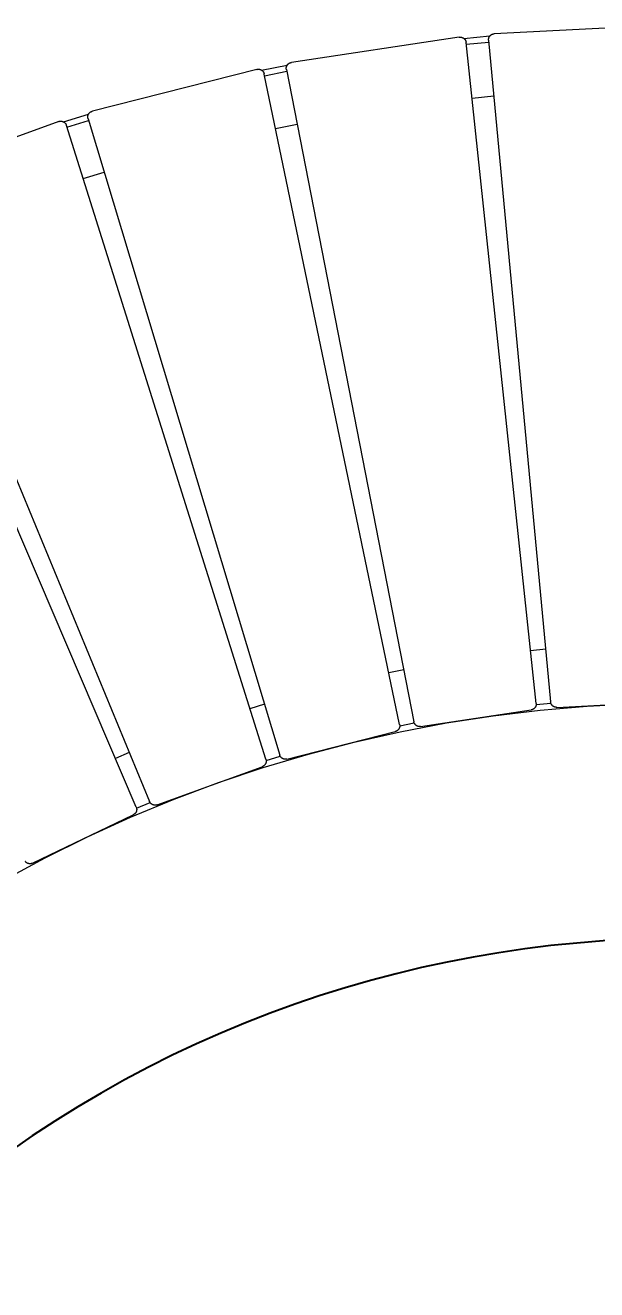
# Model space of a CAD drawing. Header units: millimetres. Extents: x -111 to 4919, y -143 to 3304.
# Drawn here: x 667 to 1047, y 1221 to 2063 of the extents above; entities that cross this region are included whole.
import ezdxf

# ---------------------------------------------------------------- set-up
doc = ezdxf.new("R2010")
doc.units = ezdxf.units.MM
doc.layers.add('ZANO_R', color=7, linetype='Continuous', lineweight=0)
doc.layers.add('ZANO_W', color=1, linetype='Continuous', lineweight=0)
doc.styles.add('Arial', font='arial.ttf')
doc.styles.get("Standard").update_dxf_attribs({"font": 'ARIALUNI.TTF'})
doc.dimstyles.new('pl i ang', dxfattribs={"dimtxt": 50, "dimasz": 50, "dimexe": 1.25, "dimexo": 0.625, "dimgap": 10, "dimtad": 1, "dimtoh": 1, "dimtxsty": 'Standard', "dimcen": 2.5, "dimclrd": 1, "dimclre": 1, "dimclrt": 1, "dimadec": 0, "dimazin": 0, "dimtfac": 1, "dimtmove": 0, "dimatfit": 3, "dimfxl": 1, "dimarcsym": 1})

# ---------------------------------------------------------------- blocks, each defined once
blk = doc.blocks.new('*D479')
at = {"layer": 'ZANO_W', "color": 1, "lineweight": -2}
for p, q in [((454.43, 1329.86), (562.95, 1221.33)), ((1752.67, 1329.86), (1644.14, 1221.33))]:
    blk.add_line(p, q, dxfattribs=at)
blk.add_arc((1103.55, 680.74), 774.52, 47.95937, 132.04063, dxfattribs=at)
at = {"layer": 'ZANO_W', "color": 1}
for points in [[(580.3, 1260.78), (589.48, 1251.11), (555.88, 1228.4)], [(1617.62, 1251.11), (1626.8, 1260.78), (1651.22, 1228.4)]]:
    blk.add_solid(points, dxfattribs=at)
at = {"layer": 'ZANO_W', "color": 1, "insert": (1103.55, 1485.93), "char_height": 40, "attachment_point": 5, "style": 'Arial'}
blk.add_mtext('90%%d', dxfattribs=at)

msp = doc.modelspace()

# ---------------------------------------------------------------- linework, layer by layer
at = {"layer": 'ZANO_R'}
for p, q in [((1091.83, 2063.16), (979.03, 2057.55)), ((955.71, 2055.22), (844.03, 2038.43)), ((955.71, 2055.22), (955.84, 2055.24)), ((955.84, 2055.24), (955.98, 2055.25)), ((955.98, 2055.25), (956.12, 2055.26)), ((956.12, 2055.26), (956.25, 2055.26)), ((956.25, 2055.26), (956.39, 2055.26)), ((956.39, 2055.26), (956.53, 2055.26)), ((956.53, 2055.26), (956.66, 2055.25)), ((956.66, 2055.25), (956.8, 2055.23)), ((956.8, 2055.23), (956.93, 2055.21)), ((956.93, 2055.21), (957.07, 2055.19)), ((957.07, 2055.19), (957.2, 2055.16)), ((957.2, 2055.16), (957.33, 2055.13)), ((957.33, 2055.13), (957.47, 2055.09)), ((957.47, 2055.09), (957.6, 2055.05)), ((957.6, 2055.05), (957.72, 2055)), ((957.72, 2055), (957.85, 2054.95)), ((957.85, 2054.95), (957.98, 2054.9)), ((957.98, 2054.9), (958.1, 2054.84)), ((958.1, 2054.84), (958.22, 2054.77)), ((958.22, 2054.77), (958.34, 2054.71)), ((958.34, 2054.71), (958.46, 2054.64)), ((958.46, 2054.64), (958.57, 2054.56)), ((958.57, 2054.56), (958.68, 2054.48)), ((958.68, 2054.48), (958.79, 2054.4)), ((958.79, 2054.4), (958.89, 2054.31)), ((958.81, 2054.38), (976.16, 2056.11)), ((958.89, 2054.31), (959, 2054.22)), ((959, 2054.22), (959.1, 2054.13)), ((959.1, 2054.13), (959.19, 2054.03)), ((975.26, 2054.03), (975.28, 2054.17)), ((975.28, 2054.17), (975.3, 2054.3)), ((975.3, 2054.3), (975.33, 2054.44)), ((975.33, 2054.44), (975.36, 2054.57)), ((975.36, 2054.57), (975.4, 2054.7)), ((975.4, 2054.7), (975.44, 2054.83)), ((975.44, 2054.83), (975.49, 2054.96)), ((975.49, 2054.96), (975.54, 2055.09)), ((975.54, 2055.09), (975.59, 2055.21)), ((975.59, 2055.21), (975.65, 2055.34)), ((975.65, 2055.34), (975.71, 2055.46)), ((975.71, 2055.46), (975.78, 2055.58)), ((975.78, 2055.58), (975.85, 2055.69)), ((975.85, 2055.69), (975.93, 2055.81)), ((975.93, 2055.81), (976.01, 2055.92)), ((976.01, 2055.92), (976.09, 2056.03)), ((976.09, 2056.03), (976.18, 2056.13)), ((976.18, 2056.13), (976.27, 2056.24)), ((976.27, 2056.24), (976.36, 2056.34)), ((976.36, 2056.34), (976.46, 2056.43)), ((976.46, 2056.43), (976.56, 2056.53)), ((976.56, 2056.53), (976.66, 2056.61)), ((976.66, 2056.61), (976.76, 2056.7)), ((976.76, 2056.7), (976.87, 2056.78)), ((976.87, 2056.78), (976.99, 2056.86)), ((976.99, 2056.86), (977.1, 2056.94)), ((977.1, 2056.94), (977.22, 2057.01)), ((977.22, 2057.01), (977.34, 2057.07)), ((977.34, 2057.07), (977.46, 2057.14)), ((977.46, 2057.14), (977.58, 2057.2)), ((977.58, 2057.2), (977.71, 2057.25)), ((977.71, 2057.25), (977.83, 2057.3)), ((977.83, 2057.3), (977.96, 2057.35)), ((977.96, 2057.35), (978.09, 2057.39)), ((978.09, 2057.39), (978.22, 2057.42)), ((978.22, 2057.42), (978.36, 2057.45)), ((978.36, 2057.45), (978.49, 2057.48)), ((978.49, 2057.48), (978.62, 2057.51)), ((978.62, 2057.51), (978.76, 2057.52)), ((978.76, 2057.52), (978.9, 2057.54)), ((978.9, 2057.54), (979.03, 2057.55)), ((959.19, 2054.03), (959.29, 2053.93)), ((959.29, 2053.93), (959.37, 2053.83)), ((959.37, 2053.83), (959.46, 2053.72)), ((959.46, 2053.72), (959.54, 2053.61)), ((959.54, 2053.61), (959.62, 2053.5)), ((959.62, 2053.5), (959.7, 2053.38)), ((959.7, 2053.38), (959.77, 2053.27)), ((959.77, 2053.27), (959.83, 2053.15)), ((959.83, 2053.15), (959.89, 2053.03)), ((959.89, 2053.03), (959.95, 2052.9)), ((959.95, 2052.9), (960.01, 2052.78)), ((960.01, 2052.78), (960.06, 2052.65)), ((960.06, 2052.65), (960.1, 2052.52)), ((960.1, 2052.52), (960.14, 2052.39)), ((960.14, 2052.39), (960.18, 2052.26)), ((960.18, 2052.26), (960.21, 2052.13)), ((960.21, 2052.13), (960.24, 2051.99)), ((960.24, 2051.99), (960.26, 2051.86)), ((960.27, 2051.77), (960.26, 2051.86)), ((960.28, 2051.69), (960.27, 2051.77)), ((1006.91, 1611.73), (960.28, 2051.69)), ((960.4, 2050.53), (975.36, 2052.02)), ((975.23, 2053.63), (975.24, 2053.76)), ((975.23, 2053.49), (975.23, 2053.63)), ((975.24, 2053.35), (975.23, 2053.49)), ((975.24, 2053.76), (975.25, 2053.9)), ((975.24, 2053.27), (975.24, 2053.35)), ((975.25, 2053.18), (975.24, 2053.27)), ((975.25, 2053.9), (975.26, 2054.03)), ((975.25, 2053.18), (1016.5, 1612.69)), ((841.66, 2037.17), (841.76, 2037.27)), ((841.76, 2037.27), (841.85, 2037.36)), ((841.85, 2037.36), (841.95, 2037.45)), ((841.95, 2037.45), (842.06, 2037.54)), ((842.06, 2037.54), (842.16, 2037.63)), ((842.16, 2037.63), (842.27, 2037.71)), ((842.27, 2037.71), (842.39, 2037.79)), ((842.39, 2037.79), (842.5, 2037.86)), ((842.5, 2037.86), (842.62, 2037.93)), ((842.62, 2037.93), (842.74, 2038)), ((842.74, 2038), (842.86, 2038.06)), ((842.86, 2038.06), (842.98, 2038.12)), ((842.98, 2038.12), (843.11, 2038.17)), ((843.11, 2038.17), (843.23, 2038.22)), ((843.23, 2038.22), (843.36, 2038.27)), ((843.36, 2038.27), (843.49, 2038.31)), ((843.49, 2038.31), (843.63, 2038.35)), ((843.63, 2038.35), (843.76, 2038.38)), ((843.76, 2038.38), (843.89, 2038.41)), ((843.89, 2038.41), (844.03, 2038.43)), ((821.05, 2033.8), (711.59, 2006)), ((821.05, 2033.8), (821.18, 2033.83)), ((821.18, 2033.83), (821.32, 2033.85)), ((821.32, 2033.85), (821.45, 2033.88)), ((821.45, 2033.88), (821.59, 2033.89)), ((821.59, 2033.89), (821.72, 2033.91)), ((821.72, 2033.91), (821.86, 2033.91)), ((821.86, 2033.91), (822, 2033.92)), ((822, 2033.92), (822.13, 2033.92)), ((822.13, 2033.92), (822.27, 2033.91)), ((822.27, 2033.91), (822.41, 2033.9)), ((822.41, 2033.9), (822.54, 2033.89)), ((822.54, 2033.89), (822.68, 2033.87)), ((822.68, 2033.87), (822.81, 2033.84)), ((822.81, 2033.84), (822.94, 2033.81)), ((822.94, 2033.81), (823.08, 2033.78)), ((823.08, 2033.78), (823.21, 2033.74)), ((823.21, 2033.74), (823.34, 2033.7)), ((823.34, 2033.7), (823.47, 2033.65)), ((823.47, 2033.65), (823.59, 2033.6)), ((823.59, 2033.6), (823.72, 2033.55)), ((823.72, 2033.55), (823.84, 2033.49)), ((823.84, 2033.49), (823.96, 2033.42)), ((823.96, 2033.42), (824.08, 2033.36)), ((824.08, 2033.36), (824.2, 2033.28)), ((824.2, 2033.28), (824.31, 2033.21)), ((824.22, 2033.27), (841.31, 2036.72)), ((824.31, 2033.21), (824.42, 2033.13)), ((824.42, 2033.13), (824.53, 2033.05)), ((824.53, 2033.05), (824.63, 2032.96)), ((824.63, 2032.96), (824.74, 2032.87)), ((824.74, 2032.87), (824.84, 2032.77)), ((824.84, 2032.77), (824.93, 2032.68)), ((824.93, 2032.68), (825.02, 2032.58)), ((825.02, 2032.58), (825.11, 2032.47)), ((825.11, 2032.47), (825.2, 2032.37)), ((825.2, 2032.37), (825.28, 2032.26)), ((825.28, 2032.26), (825.36, 2032.14)), ((825.36, 2032.14), (825.43, 2032.03)), ((825.43, 2032.03), (825.5, 2031.91)), ((825.5, 2031.91), (825.57, 2031.79)), ((825.57, 2031.79), (825.63, 2031.67)), ((825.63, 2031.67), (825.69, 2031.55)), ((825.69, 2031.55), (825.74, 2031.42)), ((825.74, 2031.42), (825.79, 2031.29)), ((825.79, 2031.29), (825.84, 2031.17)), ((825.84, 2031.17), (825.88, 2031.03)), ((825.88, 2031.03), (825.91, 2030.9)), ((825.93, 2030.82), (825.91, 2030.9)), ((825.95, 2030.73), (825.93, 2030.82)), ((916.05, 1597.58), (825.95, 2030.73)), ((826.19, 2029.59), (840.92, 2032.56)), ((840.62, 2034.56), (840.63, 2034.7)), ((840.62, 2034.42), (840.62, 2034.56)), ((840.63, 2034.29), (840.62, 2034.42)), ((840.63, 2034.7), (840.64, 2034.83)), ((840.63, 2034.15), (840.63, 2034.29)), ((840.65, 2034.01), (840.63, 2034.15)), ((840.64, 2034.83), (840.65, 2034.97)), ((840.65, 2034.97), (840.67, 2035.1)), ((840.67, 2033.88), (840.65, 2034.01)), ((840.67, 2035.1), (840.7, 2035.24)), ((840.68, 2033.79), (840.67, 2033.88)), ((840.7, 2033.71), (840.68, 2033.79)), ((840.7, 2035.24), (840.72, 2035.37)), ((840.7, 2033.71), (925.49, 1599.49)), ((840.72, 2035.37), (840.76, 2035.5)), ((840.76, 2035.5), (840.79, 2035.63)), ((840.79, 2035.63), (840.84, 2035.76)), ((840.84, 2035.76), (840.88, 2035.89)), ((840.88, 2035.89), (840.93, 2036.02)), ((840.93, 2036.02), (840.99, 2036.14)), ((840.99, 2036.14), (841.05, 2036.27)), ((841.05, 2036.27), (841.11, 2036.39)), ((841.11, 2036.39), (841.18, 2036.51)), ((841.18, 2036.51), (841.25, 2036.62)), ((841.25, 2036.62), (841.32, 2036.74)), ((841.32, 2036.74), (841.4, 2036.85)), ((841.4, 2036.85), (841.49, 2036.96)), ((841.49, 2036.96), (841.57, 2037.06)), ((841.57, 2037.06), (841.66, 2037.17)), ((964.2, 2014.73), (978.71, 2016.18)), ((692.39, 1998.9), (709.05, 2004.02)), ((708.84, 2003.55), (708.89, 2003.68)), ((708.89, 2003.68), (708.94, 2003.8)), ((708.94, 2003.8), (709, 2003.92)), ((709, 2003.92), (709.07, 2004.05)), ((709.07, 2004.05), (709.13, 2004.16)), ((709.13, 2004.16), (709.21, 2004.28)), ((709.21, 2004.28), (709.28, 2004.39)), ((709.28, 2004.39), (709.36, 2004.5)), ((709.36, 2004.5), (709.45, 2004.61)), ((709.45, 2004.61), (709.53, 2004.72)), ((709.53, 2004.72), (709.62, 2004.82)), ((709.62, 2004.82), (709.72, 2004.92)), ((709.72, 2004.92), (709.81, 2005.02)), ((709.81, 2005.02), (709.91, 2005.11)), ((709.91, 2005.11), (710.02, 2005.2)), ((710.02, 2005.2), (710.12, 2005.28)), ((710.12, 2005.28), (710.23, 2005.36)), ((710.23, 2005.36), (710.35, 2005.44)), ((710.35, 2005.44), (710.46, 2005.52)), ((710.46, 2005.52), (710.58, 2005.59)), ((710.58, 2005.59), (710.7, 2005.65)), ((710.7, 2005.65), (710.82, 2005.71)), ((710.82, 2005.71), (710.94, 2005.77)), ((710.94, 2005.77), (711.07, 2005.83)), ((711.07, 2005.83), (711.2, 2005.87)), ((711.2, 2005.87), (711.33, 2005.92)), ((711.33, 2005.92), (711.46, 2005.96)), ((711.46, 2005.96), (711.59, 2006)), ((689.19, 1999.1), (583.03, 1960.57)), ((689.19, 1999.1), (689.31, 1999.15)), ((689.31, 1999.15), (689.45, 1999.19)), ((689.45, 1999.19), (689.58, 1999.22)), ((689.58, 1999.22), (689.71, 1999.25)), ((689.71, 1999.25), (689.84, 1999.28)), ((689.84, 1999.28), (689.98, 1999.3)), ((689.98, 1999.3), (690.11, 1999.32)), ((690.11, 1999.32), (690.25, 1999.33)), ((690.25, 1999.33), (690.39, 1999.34)), ((690.39, 1999.34), (690.52, 1999.34)), ((690.52, 1999.34), (690.66, 1999.34)), ((690.66, 1999.34), (690.8, 1999.34)), ((690.8, 1999.34), (690.93, 1999.33)), ((690.93, 1999.33), (691.07, 1999.31)), ((691.07, 1999.31), (691.2, 1999.29)), ((691.2, 1999.29), (691.34, 1999.27)), ((691.34, 1999.27), (691.47, 1999.24)), ((691.47, 1999.24), (691.6, 1999.2)), ((691.6, 1999.2), (691.73, 1999.16)), ((691.73, 1999.16), (691.86, 1999.12)), ((691.86, 1999.12), (691.99, 1999.07)), ((691.99, 1999.07), (692.12, 1999.02)), ((692.12, 1999.02), (692.24, 1998.97)), ((692.24, 1998.97), (692.37, 1998.91)), ((692.37, 1998.91), (692.49, 1998.84)), ((692.49, 1998.84), (692.61, 1998.78)), ((692.61, 1998.78), (692.72, 1998.7)), ((692.72, 1998.7), (692.84, 1998.63)), ((692.84, 1998.63), (692.95, 1998.55)), ((692.95, 1998.55), (693.05, 1998.46)), ((693.05, 1998.46), (693.16, 1998.38)), ((693.16, 1998.38), (693.26, 1998.29)), ((693.26, 1998.29), (693.36, 1998.19)), ((693.36, 1998.19), (693.46, 1998.09)), ((693.46, 1998.09), (693.55, 1997.99)), ((693.55, 1997.99), (693.64, 1997.89)), ((693.64, 1997.89), (693.72, 1997.78)), ((693.72, 1997.78), (693.8, 1997.67)), ((693.8, 1997.67), (693.88, 1997.56)), ((693.88, 1997.56), (693.95, 1997.44)), ((693.95, 1997.44), (694.02, 1997.33)), ((694.02, 1997.33), (694.09, 1997.21)), ((694.09, 1997.21), (694.15, 1997.09)), ((694.15, 1997.09), (694.21, 1996.96)), ((694.21, 1996.96), (694.26, 1996.84)), ((694.26, 1996.84), (694.31, 1996.71)), ((694.34, 1996.63), (694.31, 1996.71)), ((694.37, 1996.54), (694.34, 1996.63)), ((827.04, 1574.48), (694.37, 1996.54)), ((694.72, 1995.43), (709.08, 1999.85)), ((708.57, 2002.22), (708.58, 2002.35)), ((708.57, 2002.08), (708.57, 2002.22)), ((708.58, 2001.94), (708.57, 2002.08)), ((708.58, 2002.35), (708.59, 2002.49)), ((708.58, 2001.81), (708.58, 2001.94)), ((708.6, 2001.67), (708.58, 2001.81)), ((708.59, 2002.49), (708.6, 2002.62)), ((708.6, 2002.62), (708.62, 2002.76)), ((708.62, 2001.54), (708.6, 2001.67)), ((708.62, 2002.76), (708.65, 2002.89)), ((708.64, 2001.4), (708.62, 2001.54)), ((708.66, 2001.27), (708.64, 2001.4)), ((708.65, 2002.89), (708.68, 2003.03)), ((708.7, 2001.13), (708.66, 2001.27)), ((708.68, 2003.03), (708.71, 2003.16)), ((708.72, 2001.05), (708.7, 2001.13)), ((708.71, 2003.16), (708.75, 2003.29)), ((708.74, 2000.97), (708.72, 2001.05)), ((708.74, 2000.97), (836.25, 1577.32)), ((708.75, 2003.29), (708.79, 2003.42)), ((708.79, 2003.42), (708.84, 2003.55)), ((833.52, 1994.35), (847.82, 1997.23)), ((705.51, 1961.09), (719.45, 1965.38)), ((580.69, 1955.28), (749.64, 1546.39)), ((740.76, 1542.66), (566.83, 1949.45)), ((1013.21, 1647.79), (1003.2, 1646.79)), ((918.73, 1634.09), (908.87, 1632.1)), ((826.09, 1611.08), (816.46, 1608.12)), ((1005.08, 1607.93), (1004.96, 1607.86)), ((1005.19, 1608.01), (1005.08, 1607.93)), ((1005.31, 1608.09), (1005.19, 1608.01)), ((1005.42, 1608.17), (1005.31, 1608.09)), ((1005.52, 1608.26), (1005.42, 1608.17)), ((1005.63, 1608.35), (1005.52, 1608.26)), ((1005.73, 1608.45), (1005.63, 1608.35)), ((1005.83, 1608.54), (1005.73, 1608.45)), ((1005.92, 1608.65), (1005.83, 1608.54)), ((1006.01, 1608.75), (1005.92, 1608.65)), ((1006.1, 1608.86), (1006.01, 1608.75)), ((1006.18, 1608.97), (1006.1, 1608.86)), ((1006.26, 1609.09), (1006.18, 1608.97)), ((1006.34, 1609.2), (1006.26, 1609.09)), ((1006.41, 1609.32), (1006.34, 1609.2)), ((1006.47, 1609.44), (1006.41, 1609.32)), ((1006.54, 1609.57), (1006.47, 1609.44)), ((1006.59, 1609.69), (1006.54, 1609.57)), ((1006.65, 1609.82), (1006.59, 1609.69)), ((1006.7, 1609.95), (1006.65, 1609.82)), ((1006.74, 1610.08), (1006.7, 1609.95)), ((1006.78, 1610.22), (1006.74, 1610.08)), ((1006.82, 1610.35), (1006.78, 1610.22)), ((1006.85, 1610.49), (1006.82, 1610.35)), ((1006.87, 1610.62), (1006.85, 1610.49)), ((1006.9, 1610.76), (1006.87, 1610.62)), ((1006.91, 1610.9), (1006.9, 1610.76)), ((1006.91, 1611.73), (1006.92, 1611.59)), ((1006.92, 1611.03), (1006.91, 1610.9)), ((1006.92, 1610.98), (1016.64, 1611.95)), ((1006.92, 1611.59), (1006.93, 1611.45)), ((1006.93, 1611.17), (1006.92, 1611.03)), ((1006.93, 1611.45), (1006.93, 1611.31)), ((1006.93, 1611.31), (1006.93, 1611.17)), ((1009.47, 1607.23), (1040.77, 1609.9)), ((1016.51, 1612.55), (1016.5, 1612.69)), ((1016.53, 1612.41), (1016.51, 1612.55)), ((1016.56, 1612.27), (1016.53, 1612.41)), ((1016.59, 1612.14), (1016.56, 1612.27)), ((1016.62, 1612), (1016.59, 1612.14)), ((1016.66, 1611.87), (1016.62, 1612)), ((1016.71, 1611.74), (1016.66, 1611.87)), ((1016.75, 1611.61), (1016.71, 1611.74)), ((1016.81, 1611.48), (1016.75, 1611.61)), ((1016.86, 1611.35), (1016.81, 1611.48)), ((1016.93, 1611.23), (1016.86, 1611.35)), ((1016.99, 1611.11), (1016.93, 1611.23)), ((1017.06, 1610.99), (1016.99, 1611.11)), ((1017.13, 1610.87), (1017.06, 1610.99)), ((1017.21, 1610.75), (1017.13, 1610.87)), ((1017.29, 1610.64), (1017.21, 1610.75)), ((1017.38, 1610.53), (1017.29, 1610.64)), ((1017.47, 1610.43), (1017.38, 1610.53)), ((1017.56, 1610.32), (1017.47, 1610.43)), ((1017.66, 1610.22), (1017.56, 1610.32)), ((1017.76, 1610.13), (1017.66, 1610.22)), ((1017.86, 1610.03), (1017.76, 1610.13)), ((1017.97, 1609.95), (1017.86, 1610.03)), ((1018.08, 1609.86), (1017.97, 1609.95)), ((1018.19, 1609.78), (1018.08, 1609.86)), ((1018.31, 1609.7), (1018.19, 1609.78)), ((1018.42, 1609.63), (1018.31, 1609.7)), ((1018.54, 1609.56), (1018.42, 1609.63)), ((1018.67, 1609.49), (1018.54, 1609.56)), ((1018.79, 1609.43), (1018.67, 1609.49)), ((1018.92, 1609.38), (1018.79, 1609.43)), ((1019.05, 1609.32), (1018.92, 1609.38)), ((1019.18, 1609.28), (1019.05, 1609.32)), ((1019.31, 1609.23), (1019.18, 1609.28)), ((1019.44, 1609.2), (1019.31, 1609.23)), ((1019.58, 1609.16), (1019.44, 1609.2)), ((1019.71, 1609.13), (1019.58, 1609.16)), ((1019.85, 1609.11), (1019.71, 1609.13)), ((1019.99, 1609.09), (1019.85, 1609.11)), ((1020.13, 1609.07), (1019.99, 1609.09)), ((1020.26, 1609.06), (1020.13, 1609.07)), ((1020.4, 1609.06), (1020.26, 1609.06)), ((1020.54, 1609.06), (1020.4, 1609.06)), ((1020.68, 1609.06), (1020.54, 1609.06)), ((1020.68, 1609.06), (1094.93, 1612.76)), ((1040.77, 1609.9), (1072.14, 1611.51)), ((925.52, 1599.35), (925.49, 1599.49)), ((930.01, 1596.3), (1003.53, 1607.35)), ((947.23, 1598.67), (978.28, 1603.48)), ((978.28, 1603.48), (1009.47, 1607.23)), ((1003.67, 1607.37), (1003.53, 1607.35)), ((1003.8, 1607.4), (1003.67, 1607.37)), ((1003.94, 1607.43), (1003.8, 1607.4)), ((1004.07, 1607.47), (1003.94, 1607.43)), ((1004.2, 1607.51), (1004.07, 1607.47)), ((1004.33, 1607.56), (1004.2, 1607.51)), ((1004.46, 1607.61), (1004.33, 1607.56)), ((1004.59, 1607.67), (1004.46, 1607.61)), ((1004.72, 1607.73), (1004.59, 1607.67)), ((1004.84, 1607.79), (1004.72, 1607.73)), ((1004.96, 1607.86), (1004.84, 1607.79)), ((841.06, 1574.59), (913.12, 1592.89)), ((885.73, 1585.89), (916.37, 1592.81)), ((913.25, 1592.93), (913.12, 1592.89)), ((913.38, 1592.97), (913.25, 1592.93)), ((913.51, 1593.01), (913.38, 1592.97)), ((913.64, 1593.06), (913.51, 1593.01)), ((913.77, 1593.12), (913.64, 1593.06)), ((913.9, 1593.18), (913.77, 1593.12)), ((914.02, 1593.24), (913.9, 1593.18)), ((914.14, 1593.31), (914.02, 1593.24)), ((914.26, 1593.38), (914.14, 1593.31)), ((914.38, 1593.46), (914.26, 1593.38)), ((914.49, 1593.54), (914.38, 1593.46)), ((914.6, 1593.62), (914.49, 1593.54)), ((914.71, 1593.71), (914.6, 1593.62)), ((914.81, 1593.8), (914.71, 1593.71)), ((914.91, 1593.89), (914.81, 1593.8)), ((915.01, 1593.99), (914.91, 1593.89)), ((915.11, 1594.09), (915.01, 1593.99)), ((915.2, 1594.2), (915.11, 1594.09)), ((915.28, 1594.31), (915.2, 1594.2)), ((915.37, 1594.42), (915.28, 1594.31)), ((915.45, 1594.53), (915.37, 1594.42)), ((915.52, 1594.65), (915.45, 1594.53)), ((915.59, 1594.77), (915.52, 1594.65)), ((915.66, 1594.89), (915.59, 1594.77)), ((915.72, 1595.01), (915.66, 1594.89)), ((915.78, 1595.14), (915.72, 1595.01)), ((915.84, 1595.27), (915.78, 1595.14)), ((915.89, 1595.4), (915.84, 1595.27)), ((915.93, 1595.53), (915.89, 1595.4)), ((915.97, 1595.66), (915.93, 1595.53)), ((916.01, 1595.79), (915.97, 1595.66)), ((916.04, 1595.93), (916.01, 1595.79)), ((916.07, 1596.07), (916.04, 1595.93)), ((916.05, 1597.58), (916.07, 1597.45)), ((916.07, 1597.45), (916.09, 1597.31)), ((916.09, 1596.2), (916.07, 1596.07)), ((916.09, 1597.31), (916.11, 1597.17)), ((916.11, 1596.34), (916.09, 1596.2)), ((916.11, 1597.17), (916.12, 1597.03)), ((916.12, 1596.48), (916.11, 1596.34)), ((916.12, 1597.03), (916.13, 1596.89)), ((916.13, 1596.62), (916.12, 1596.48)), ((916.13, 1596.84), (925.7, 1598.77)), ((916.13, 1596.89), (916.13, 1596.76)), ((916.13, 1596.76), (916.13, 1596.62)), ((916.37, 1592.81), (947.23, 1598.67)), ((925.56, 1599.22), (925.52, 1599.35)), ((925.59, 1599.08), (925.56, 1599.22)), ((925.64, 1598.95), (925.59, 1599.08)), ((925.68, 1598.82), (925.64, 1598.95)), ((925.74, 1598.69), (925.68, 1598.82)), ((925.79, 1598.57), (925.74, 1598.69)), ((925.85, 1598.44), (925.79, 1598.57)), ((925.92, 1598.32), (925.85, 1598.44)), ((925.99, 1598.2), (925.92, 1598.32)), ((926.06, 1598.08), (925.99, 1598.2)), ((926.14, 1597.96), (926.06, 1598.08)), ((926.22, 1597.85), (926.14, 1597.96)), ((926.3, 1597.74), (926.22, 1597.85)), ((926.39, 1597.64), (926.3, 1597.74)), ((926.49, 1597.53), (926.39, 1597.64)), ((926.58, 1597.43), (926.49, 1597.53)), ((926.68, 1597.34), (926.58, 1597.43)), ((926.79, 1597.24), (926.68, 1597.34)), ((926.89, 1597.15), (926.79, 1597.24)), ((927, 1597.07), (926.89, 1597.15)), ((927.11, 1596.99), (927, 1597.07)), ((927.23, 1596.91), (927.11, 1596.99)), ((927.34, 1596.83), (927.23, 1596.91)), ((927.46, 1596.76), (927.34, 1596.83)), ((927.59, 1596.7), (927.46, 1596.76)), ((927.71, 1596.64), (927.59, 1596.7)), ((927.84, 1596.58), (927.71, 1596.64)), ((927.97, 1596.53), (927.84, 1596.58)), ((928.1, 1596.48), (927.97, 1596.53)), ((928.23, 1596.43), (928.1, 1596.48)), ((928.36, 1596.4), (928.23, 1596.43)), ((928.5, 1596.36), (928.36, 1596.4)), ((928.63, 1596.33), (928.5, 1596.36)), ((928.77, 1596.31), (928.63, 1596.33)), ((928.91, 1596.29), (928.77, 1596.31)), ((929.04, 1596.27), (928.91, 1596.29)), ((929.18, 1596.26), (929.04, 1596.27)), ((929.32, 1596.26), (929.18, 1596.26)), ((929.46, 1596.25), (929.32, 1596.26)), ((929.6, 1596.26), (929.46, 1596.25)), ((929.74, 1596.27), (929.6, 1596.26)), ((929.88, 1596.28), (929.74, 1596.27)), ((930.01, 1596.3), (929.88, 1596.28)), ((855.34, 1577.93), (885.73, 1585.89)), ((736.18, 1578.98), (726.9, 1575.08)), ((825.24, 1568.94), (855.34, 1577.93)), ((827.04, 1574.48), (827.08, 1574.35)), ((827.08, 1574.35), (827.11, 1574.22)), ((827.19, 1573.75), (836.53, 1576.63)), ((836.29, 1577.18), (836.25, 1577.32)), ((836.34, 1577.05), (836.29, 1577.18)), ((836.39, 1576.92), (836.34, 1577.05)), ((836.44, 1576.8), (836.39, 1576.92)), ((836.5, 1576.67), (836.44, 1576.8)), ((836.57, 1576.55), (836.5, 1576.67)), ((836.64, 1576.43), (836.57, 1576.55)), ((836.71, 1576.31), (836.64, 1576.43)), ((836.79, 1576.19), (836.71, 1576.31)), ((836.87, 1576.08), (836.79, 1576.19)), ((836.95, 1575.97), (836.87, 1576.08)), ((837.04, 1575.86), (836.95, 1575.97)), ((837.13, 1575.76), (837.04, 1575.86)), ((837.23, 1575.66), (837.13, 1575.76)), ((837.33, 1575.56), (837.23, 1575.66)), ((837.43, 1575.47), (837.33, 1575.56)), ((837.54, 1575.38), (837.43, 1575.47)), ((837.64, 1575.29), (837.54, 1575.38)), ((837.76, 1575.21), (837.64, 1575.29)), ((837.87, 1575.13), (837.76, 1575.21)), ((837.99, 1575.06), (837.87, 1575.13)), ((838.11, 1574.99), (837.99, 1575.06)), ((838.23, 1574.92), (838.11, 1574.99)), ((838.35, 1574.86), (838.23, 1574.92)), ((838.48, 1574.8), (838.35, 1574.86)), ((838.61, 1574.75), (838.48, 1574.8)), ((838.74, 1574.7), (838.61, 1574.75)), ((838.87, 1574.66), (838.74, 1574.7)), ((839, 1574.62), (838.87, 1574.66)), ((839.14, 1574.58), (839, 1574.62)), ((839.27, 1574.55), (839.14, 1574.58)), ((839.41, 1574.52), (839.27, 1574.55)), ((839.55, 1574.5), (839.41, 1574.52)), ((839.68, 1574.49), (839.55, 1574.5)), ((839.82, 1574.48), (839.68, 1574.49)), ((839.96, 1574.47), (839.82, 1574.48)), ((840.1, 1574.47), (839.96, 1574.47)), ((840.24, 1574.47), (840.1, 1574.47)), ((840.38, 1574.48), (840.24, 1574.47)), ((840.52, 1574.49), (840.38, 1574.48)), ((840.65, 1574.51), (840.52, 1574.49)), ((840.79, 1574.53), (840.65, 1574.51)), ((840.93, 1574.56), (840.79, 1574.53)), ((841.06, 1574.59), (840.93, 1574.56)), ((754.71, 1544.16), (824.59, 1569.52)), ((795.46, 1558.93), (825.24, 1568.94)), ((824.72, 1569.57), (824.59, 1569.52)), ((824.84, 1569.63), (824.72, 1569.57)), ((824.97, 1569.69), (824.84, 1569.63)), ((825.09, 1569.75), (824.97, 1569.69)), ((825.21, 1569.82), (825.09, 1569.75)), ((825.33, 1569.89), (825.21, 1569.82)), ((825.45, 1569.96), (825.33, 1569.89)), ((825.56, 1570.04), (825.45, 1569.96)), ((825.68, 1570.12), (825.56, 1570.04)), ((825.78, 1570.21), (825.68, 1570.12)), ((825.89, 1570.3), (825.78, 1570.21)), ((825.99, 1570.4), (825.89, 1570.3)), ((826.09, 1570.49), (825.99, 1570.4)), ((826.18, 1570.6), (826.09, 1570.49)), ((826.28, 1570.7), (826.18, 1570.6)), ((826.36, 1570.81), (826.28, 1570.7)), ((826.45, 1570.92), (826.36, 1570.81)), ((826.53, 1571.03), (826.45, 1570.92)), ((826.6, 1571.15), (826.53, 1571.03)), ((826.68, 1571.27), (826.6, 1571.15)), ((826.74, 1571.39), (826.68, 1571.27)), ((826.81, 1571.51), (826.74, 1571.39)), ((826.87, 1571.64), (826.81, 1571.51)), ((826.92, 1571.76), (826.87, 1571.64)), ((826.97, 1571.89), (826.92, 1571.76)), ((827.02, 1572.02), (826.97, 1571.89)), ((827.06, 1572.16), (827.02, 1572.02)), ((827.1, 1572.29), (827.06, 1572.16)), ((827.13, 1572.43), (827.1, 1572.29)), ((827.11, 1574.22), (827.14, 1574.08)), ((827.16, 1572.56), (827.13, 1572.43)), ((827.14, 1574.08), (827.17, 1573.94)), ((827.18, 1572.7), (827.16, 1572.56)), ((827.17, 1573.94), (827.19, 1573.81)), ((827.2, 1572.84), (827.18, 1572.7)), ((827.19, 1573.81), (827.2, 1573.67)), ((827.2, 1573.67), (827.21, 1573.53)), ((827.21, 1572.97), (827.2, 1572.84)), ((827.21, 1573.53), (827.22, 1573.39)), ((827.22, 1573.11), (827.21, 1572.97)), ((827.22, 1573.39), (827.22, 1573.25)), ((827.22, 1573.25), (827.22, 1573.11)), ((766.04, 1547.91), (795.46, 1558.93)), ((737.02, 1535.88), (766.04, 1547.91)), ((740.76, 1542.66), (740.81, 1542.53)), ((740.81, 1542.53), (740.86, 1542.4)), ((740.86, 1542.4), (740.9, 1542.27)), ((740.9, 1542.27), (740.94, 1542.13)), ((740.94, 1542.13), (740.98, 1542)), ((740.98, 1542), (741.01, 1541.86)), ((740.99, 1541.95), (749.99, 1545.73)), ((741.01, 1541.86), (741.03, 1541.73)), ((741.03, 1541.73), (741.05, 1541.59)), ((741.06, 1540.62), (741.04, 1540.48)), ((741.05, 1541.59), (741.07, 1541.45)), ((741.07, 1540.76), (741.06, 1540.62)), ((741.07, 1541.45), (741.08, 1541.31)), ((741.08, 1540.9), (741.07, 1540.76)), ((741.08, 1541.31), (741.08, 1541.17)), ((741.08, 1541.17), (741.08, 1541.03)), ((741.08, 1541.03), (741.08, 1540.9)), ((749.7, 1546.26), (749.64, 1546.39)), ((749.76, 1546.14), (749.7, 1546.26)), ((749.82, 1546.01), (749.76, 1546.14)), ((749.89, 1545.89), (749.82, 1546.01)), ((749.96, 1545.77), (749.89, 1545.89)), ((750.04, 1545.66), (749.96, 1545.77)), ((750.12, 1545.55), (750.04, 1545.66)), ((750.2, 1545.44), (750.12, 1545.55)), ((750.29, 1545.33), (750.2, 1545.44)), ((750.38, 1545.22), (750.29, 1545.33)), ((750.48, 1545.12), (750.38, 1545.22)), ((750.58, 1545.03), (750.48, 1545.12)), ((750.68, 1544.93), (750.58, 1545.03)), ((750.78, 1544.84), (750.68, 1544.93)), ((750.89, 1544.75), (750.78, 1544.84)), ((751, 1544.67), (750.89, 1544.75)), ((751.12, 1544.59), (751, 1544.67)), ((751.24, 1544.52), (751.12, 1544.59)), ((751.35, 1544.45), (751.24, 1544.52)), ((751.48, 1544.38), (751.35, 1544.45)), ((751.6, 1544.32), (751.48, 1544.38)), ((751.73, 1544.26), (751.6, 1544.32)), ((751.85, 1544.2), (751.73, 1544.26)), ((751.98, 1544.15), (751.85, 1544.2)), ((752.12, 1544.11), (751.98, 1544.15)), ((752.25, 1544.07), (752.12, 1544.11)), ((752.38, 1544.03), (752.25, 1544.07)), ((752.52, 1544), (752.38, 1544.03)), ((752.65, 1543.98), (752.52, 1544)), ((752.79, 1543.96), (752.65, 1543.98)), ((752.93, 1543.94), (752.79, 1543.96)), ((753.07, 1543.93), (752.93, 1543.94)), ((753.21, 1543.92), (753.07, 1543.93)), ((753.34, 1543.92), (753.21, 1543.92)), ((753.48, 1543.92), (753.34, 1543.92)), ((753.62, 1543.93), (753.48, 1543.92)), ((753.76, 1543.94), (753.62, 1543.93)), ((753.9, 1543.96), (753.76, 1543.94)), ((754.04, 1543.98), (753.9, 1543.96)), ((754.17, 1544.01), (754.04, 1543.98)), ((754.31, 1544.04), (754.17, 1544.01)), ((754.44, 1544.07), (754.31, 1544.04)), ((754.57, 1544.11), (754.44, 1544.07)), ((754.71, 1544.16), (754.57, 1544.11)), ((671.8, 1505.3), (738.81, 1537.48)), ((708.42, 1522.88), (737.02, 1535.88)), ((738.94, 1537.54), (738.81, 1537.48)), ((739.06, 1537.61), (738.94, 1537.54)), ((739.18, 1537.68), (739.06, 1537.61)), ((739.3, 1537.75), (739.18, 1537.68)), ((739.41, 1537.83), (739.3, 1537.75)), ((739.52, 1537.91), (739.41, 1537.83)), ((739.63, 1538), (739.52, 1537.91)), ((739.74, 1538.09), (739.63, 1538)), ((739.84, 1538.18), (739.74, 1538.09)), ((739.94, 1538.28), (739.84, 1538.18)), ((740.03, 1538.38), (739.94, 1538.28)), ((740.13, 1538.49), (740.03, 1538.38)), ((740.21, 1538.59), (740.13, 1538.49)), ((740.3, 1538.7), (740.21, 1538.59)), ((740.38, 1538.82), (740.3, 1538.7)), ((740.46, 1538.93), (740.38, 1538.82)), ((740.53, 1539.05), (740.46, 1538.93)), ((740.6, 1539.17), (740.53, 1539.05)), ((740.66, 1539.29), (740.6, 1539.17)), ((740.72, 1539.42), (740.66, 1539.29)), ((740.78, 1539.55), (740.72, 1539.42)), ((740.83, 1539.68), (740.78, 1539.55)), ((740.87, 1539.81), (740.83, 1539.68)), ((740.92, 1539.94), (740.87, 1539.81)), ((740.95, 1540.07), (740.92, 1539.94)), ((740.99, 1540.21), (740.95, 1540.07)), ((741.01, 1540.34), (740.99, 1540.21)), ((741.04, 1540.48), (741.01, 1540.34)), ((680.29, 1508.9), (708.42, 1522.88)), ((652.65, 1493.98), (680.29, 1508.9)), ((667.01, 1506.33), (666.92, 1506.44)), ((667.1, 1506.22), (667.01, 1506.33)), ((667.19, 1506.12), (667.1, 1506.22)), ((667.29, 1506.02), (667.19, 1506.12)), ((667.39, 1505.93), (667.29, 1506.02)), ((667.5, 1505.84), (667.39, 1505.93)), ((667.61, 1505.75), (667.5, 1505.84)), ((667.72, 1505.67), (667.61, 1505.75)), ((667.83, 1505.59), (667.72, 1505.67)), ((667.95, 1505.51), (667.83, 1505.59)), ((668.07, 1505.44), (667.95, 1505.51)), ((668.19, 1505.37), (668.07, 1505.44)), ((668.31, 1505.31), (668.19, 1505.37)), ((668.44, 1505.25), (668.31, 1505.31)), ((668.56, 1505.2), (668.44, 1505.25)), ((668.69, 1505.15), (668.56, 1505.2)), ((668.82, 1505.1), (668.69, 1505.15)), ((668.96, 1505.06), (668.82, 1505.1)), ((669.09, 1505.02), (668.96, 1505.06)), ((669.23, 1504.99), (669.09, 1505.02)), ((669.36, 1504.97), (669.23, 1504.99)), ((669.5, 1504.94), (669.36, 1504.97)), ((669.64, 1504.93), (669.5, 1504.94)), ((669.78, 1504.91), (669.64, 1504.93)), ((669.91, 1504.91), (669.78, 1504.91)), ((670.05, 1504.9), (669.91, 1504.91)), ((670.19, 1504.91), (670.05, 1504.9)), ((670.33, 1504.91), (670.19, 1504.91)), ((670.47, 1504.92), (670.33, 1504.91)), ((670.61, 1504.94), (670.47, 1504.92)), ((670.74, 1504.96), (670.61, 1504.94)), ((670.88, 1504.99), (670.74, 1504.96)), ((671.02, 1505.02), (670.88, 1504.99)), ((671.15, 1505.05), (671.02, 1505.02)), ((671.28, 1505.09), (671.15, 1505.05)), ((671.41, 1505.14), (671.28, 1505.09)), ((671.54, 1505.19), (671.41, 1505.14)), ((671.67, 1505.24), (671.54, 1505.19)), ((671.8, 1505.3), (671.67, 1505.24))]:
    msp.add_line(p, q, dxfattribs=at)

# ---------------------------------------------------------------- dimensions: what is measured, and where the dimension line sits
at = {"layer": 'ZANO_W'}
dim = msp.add_angular_dim_2l(base=(1304.01, 1428.86), line1=((1759.74, 1336.93), (1766.82, 1344)), line2=((440.28, 1344), (447.35, 1336.93)), dimstyle='pl i ang', override={"dimtxt": 40, "dimasz": 40, "dimexe": 10, "dimexo": 10, "dimtoh": 0, "dimdec": 0, "dimtxsty": 'Arial', "dimtdec": 0, "dimtmove": 1}, dxfattribs=at)
dim.commit()
dim.dimension.update_dxf_attribs({"geometry": '*D479', "text_midpoint": (1103.55, 1485.93)})

doc.saveas('drawing.dxf')
